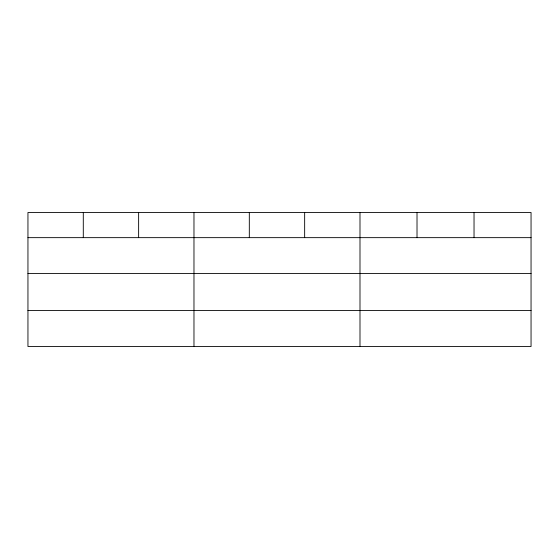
<?xml version="1.0" encoding="UTF-8"?>
<svg xmlns="http://www.w3.org/2000/svg" width="559" height="559" viewBox="0 0 559 559"><rect width="100%" height="100%" fill="white"/><g stroke="black" fill="none" stroke-linecap="round" stroke-linejoin="round"><path stroke-width="0.84" d="M531.05 273.575L531.05 212.497L27.95 212.497L27.95 346.503L531.05 346.503L531.05 273.575L27.95 273.575M27.95 237.652L531.05 237.652M27.95 310.58L531.05 310.58M474.032 212.497L474.032 237.652M417.014 212.497L417.014 237.652M359.996 212.497L359.996 346.503M304.655 212.497L304.655 237.652M249.314 212.497L249.314 237.652M193.973 212.497L193.973 346.503M138.632 212.497L138.632 237.652M83.291 212.497L83.291 237.652"/></g></svg>
